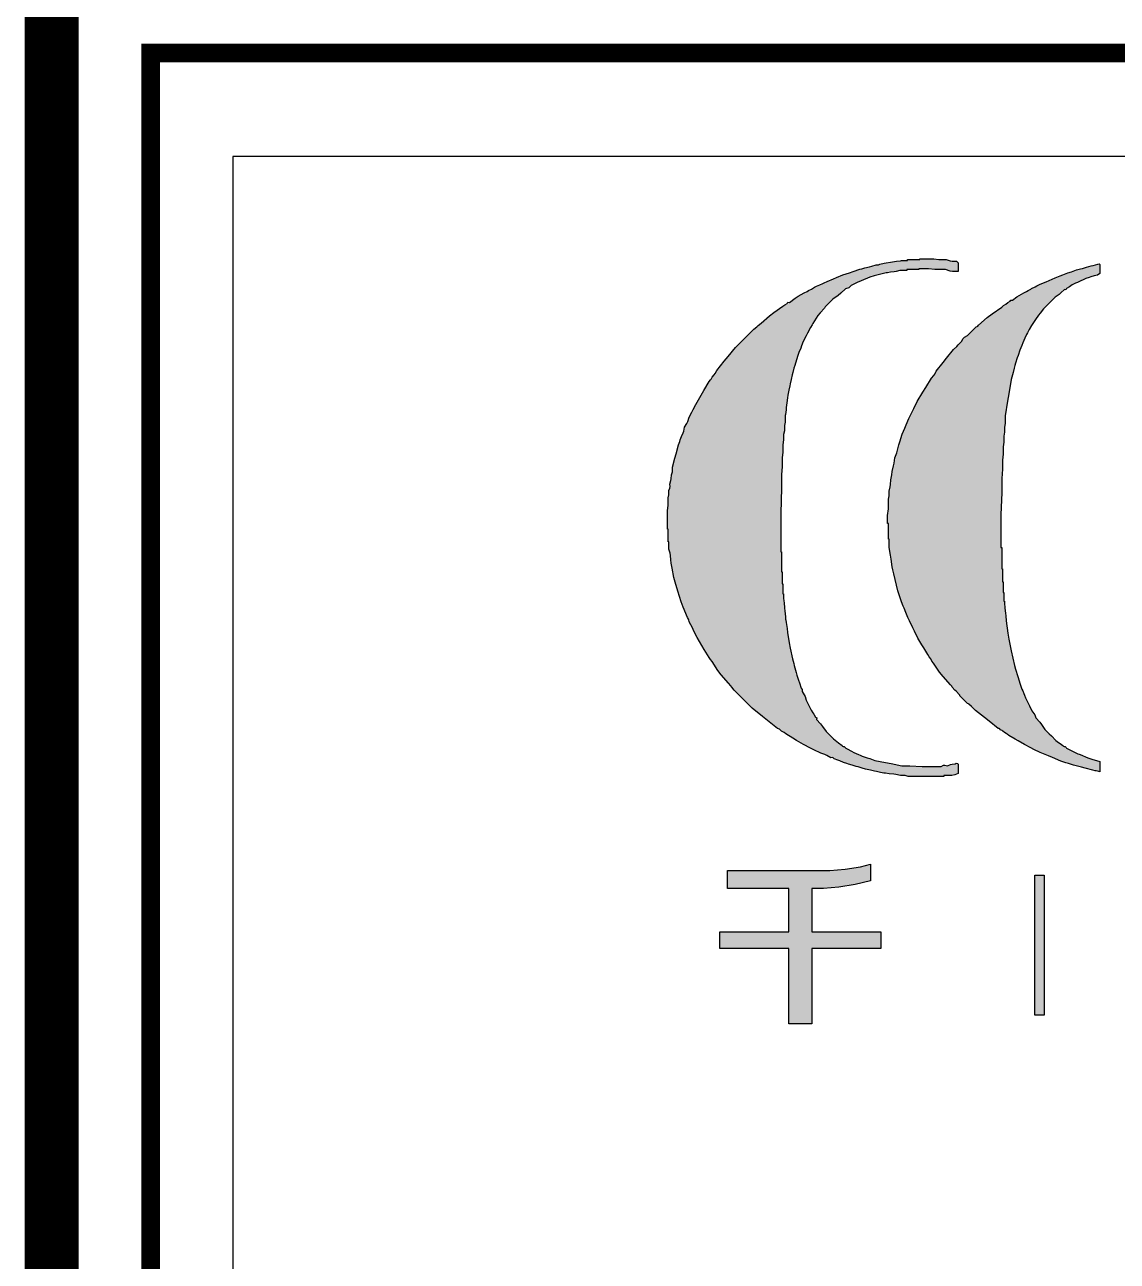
# Model space of a CAD drawing. Header units: inches. Extents: x 0 to 508000, y 0 to 738838.
# Drawn here: x 404579 to 406603, y 393029 to 395320 of the extents above; entities that cross this region are included whole.
import ezdxf
from ezdxf.lldxf.tags import DXFTag

# ---------------------------------------------------------------- set-up
doc = ezdxf.new("R2010")
doc.units = ezdxf.units.IN
doc.header["$LTSCALE"] = 1000
doc.header["$MEASUREMENT"] = 0
doc.layers.get('0').update_dxf_attribs({"true_color": 0xffffff})
doc.layers.add('TK', color=7, linetype='Continuous', true_color=0xffffff)
tags = doc.linetypes.add('DASH', pattern=[0.35, 0.25, -0.1]).pattern_tags.tags
tags[6:7] = [DXFTag(74, 4), DXFTag(75, 0), DXFTag(340, '0'), DXFTag(46, 0.0), DXFTag(50, 0.0), DXFTag(44, 0.0), DXFTag(45, 0.0)]
tags[4:5] = [DXFTag(74, 4), DXFTag(75, 0), DXFTag(340, '0'), DXFTag(46, 0.0), DXFTag(50, 0.0), DXFTag(44, 0.0), DXFTag(45, 0.0)]

# ---------------------------------------------------------------- blocks, each defined once
blk = doc.blocks.new('cciad-logohatch')
at = {"true_color": 0xff0000}
for points in [[(7.695, 30.692), (7.705, 31.052), (7.705, 31.172), (7.705, 31.232), (7.715, 31.352), (7.715, 31.432), (7.715, 31.472), (7.725, 31.552), (7.725, 31.62), (7.725, 31.654), (7.735, 31.722), (7.735, 31.774), (7.735, 31.8), (7.745, 31.852), (7.745, 31.9), (7.745, 31.924), (7.755, 31.972), (7.755, 32), (7.755, 32.014), (7.755, 32.042), (7.757, 32.058), (7.76, 32.082), (7.768, 32.146), (7.772, 32.178), (7.78, 32.242), (7.788, 32.315), (7.794, 32.351), (7.81, 32.422), (7.822, 32.482), (7.828, 32.512), (7.84, 32.572), (7.856, 32.636), (7.864, 32.668), (7.88, 32.732), (7.892, 32.767), (7.9, 32.802), (7.92, 32.862), (7.93, 32.892), (7.95, 32.952), (7.974, 33.012), (7.986, 33.042), (8.01, 33.102), (8.05, 33.183), (8.07, 33.223), (8.11, 33.303), (8.134, 33.339), (8.146, 33.357), (8.17, 33.393), (8.217, 33.471), (8.246, 33.508), (8.31, 33.573), (8.32, 33.593), (8.362, 33.635), (8.383, 33.656), (8.425, 33.698), (8.5, 33.751), (8.537, 33.781), (8.605, 33.843), (8.65, 33.856), (8.685, 33.888), (8.741, 33.916), (8.769, 33.93), (8.825, 33.958), (8.946, 34.007), (9.008, 34.027), (9.135, 34.058), (9.175, 34.066), (9.195, 34.07), (9.235, 34.078), (9.288, 34.081), (9.315, 34.087), (9.365, 34.103), (9.405, 34.103), (9.425, 34.103), (9.465, 34.103), (9.465, 34.113), (9.533, 34.113), (9.567, 34.113), (9.635, 34.113), (9.635, 34.123), (9.723, 34.123), (9.767, 34.123), (9.855, 34.113), (9.915, 34.113), (9.945, 34.113), (10.005, 34.113), (10.071, 34.093), (10.107, 34.087), (10.185, 34.088), (10.185, 34.139), (10.185, 34.162), (10.185, 34.208), (10.16, 34.233), (10.102, 34.232), (10.072, 34.236), (10.015, 34.253), (9.947, 34.253), (9.913, 34.253), (9.845, 34.263), (9.765, 34.263), (9.725, 34.263), (9.645, 34.263), (9.645, 34.253), (9.577, 34.253), (9.543, 34.253), (9.475, 34.253), (9.475, 34.243), (9.449, 34.243), (9.436, 34.243), (9.41, 34.243), (9.396, 34.241), (9.375, 34.238), (9.319, 34.23), (9.291, 34.226), (9.235, 34.218), (9.175, 34.209), (9.145, 34.202), (9.085, 34.188), (9.061, 34.179), (9.035, 34.178), (8.971, 34.162), (8.939, 34.154), (8.875, 34.138), (8.841, 34.126), (8.805, 34.118), (8.709, 34.086), (8.661, 34.07), (8.565, 34.038), (8.477, 34.001), (8.433, 33.983), (8.345, 33.948), (8.305, 33.928), (8.285, 33.918), (8.245, 33.898), (8.194, 33.882), (8.168, 33.869), (8.125, 33.838), (8.085, 33.818), (8.065, 33.808), (8.025, 33.788), (7.937, 33.74), (7.895, 33.713), (7.815, 33.653), (7.794, 33.656), (7.785, 33.638), (7.753, 33.621), (7.725, 33.598), (7.596, 33.513), (7.535, 33.465), (7.42, 33.363), (7.378, 33.328), (7.357, 33.311), (7.315, 33.278), (7.213, 33.176), (7.162, 33.124), (7.06, 33.022), (6.954, 32.893), (6.9, 32.828), (6.795, 32.697), (6.774, 32.656), (6.761, 32.637), (6.73, 32.602), (6.713, 32.57), (6.69, 32.542), (6.613, 32.415), (6.575, 32.351), (6.5, 32.222), (6.464, 32.15), (6.446, 32.114), (6.41, 32.042), (6.391, 31.983), (6.377, 31.955), (6.345, 31.902), (6.333, 31.848), (6.324, 31.822), (6.3, 31.772), (6.284, 31.724), (6.276, 31.7), (6.26, 31.652), (6.226, 31.528), (6.209, 31.466), (6.175, 31.342), (6.176, 31.298), (6.173, 31.275), (6.16, 31.232), (6.154, 31.179), (6.149, 31.153), (6.135, 31.102), (6.142, 31.067), (6.139, 31.045), (6.125, 31.012), (6.125, 30.972), (6.125, 30.952), (6.115, 30.912), (6.115, 30.84), (6.115, 30.804), (6.105, 30.732), (6.105, 30.628), (6.105, 30.576), (6.105, 30.472), (6.115, 30.472), (6.115, 30.4), (6.115, 30.364), (6.115, 30.292), (6.125, 30.292), (6.125, 30.252), (6.125, 30.232), (6.125, 30.192), (6.141, 30.133), (6.146, 30.103), (6.15, 30.042), (6.158, 29.994), (6.162, 29.97), (6.17, 29.922), (6.195, 29.792), (6.212, 29.728), (6.25, 29.602), (6.294, 29.451), (6.322, 29.376), (6.385, 29.232), (6.4, 29.203), (6.41, 29.172), (6.454, 29.084), (6.476, 29.04), (6.52, 28.952), (6.587, 28.839), (6.621, 28.783), (6.69, 28.671), (6.706, 28.639), (6.73, 28.611), (6.812, 28.485), (6.859, 28.424), (6.96, 28.311), (6.992, 28.271), (7.008, 28.251), (7.04, 28.211), (7.142, 28.109), (7.193, 28.058), (7.295, 27.956), (7.436, 27.842), (7.507, 27.784), (7.65, 27.671), (7.682, 27.66), (7.705, 27.636), (7.737, 27.62), (7.765, 27.596), (7.865, 27.536), (7.915, 27.506), (8.015, 27.446), (8.111, 27.398), (8.159, 27.374), (8.255, 27.326), (8.314, 27.307), (8.343, 27.294), (8.395, 27.261), (8.423, 27.265), (8.445, 27.246), (8.497, 27.227), (8.523, 27.217), (8.575, 27.196), (8.623, 27.18), (8.647, 27.172), (8.695, 27.156), (8.751, 27.141), (8.779, 27.133), (8.835, 27.116), (8.883, 27.104), (8.907, 27.098), (8.955, 27.086), (9.011, 27.074), (9.039, 27.068), (9.095, 27.056), (9.143, 27.048), (9.167, 27.044), (9.215, 27.036), (9.28, 27.032), (9.312, 27.027), (9.375, 27.011), (9.419, 27.011), (9.441, 27.011), (9.485, 27.001), (9.685, 27.001), (9.785, 27.001), (9.985, 27.001), (9.985, 27.011), (10.029, 27.011), (10.051, 27.011), (10.095, 27.011), (10.136, 27.022), (10.185, 27.04), (10.185, 27.096), (10.185, 27.121), (10.185, 27.171), (10.175, 27.183), (10.159, 27.186), (10.145, 27.176), (10.101, 27.171), (10.078, 27.166), (10.035, 27.151), (10, 27.158), (9.978, 27.156), (9.945, 27.141), (9.769, 27.141), (9.681, 27.141), (9.505, 27.151), (9.461, 27.151), (9.439, 27.151), (9.395, 27.151), (9.243, 27.18), (9.167, 27.195), (9.015, 27.226), (8.943, 27.25), (8.907, 27.262), (8.835, 27.286), (8.811, 27.298), (8.785, 27.306), (8.721, 27.338), (8.689, 27.354), (8.625, 27.386), (8.601, 27.399), (8.585, 27.421), (8.565, 27.418), (8.555, 27.436), (8.507, 27.472), (8.483, 27.49), (8.435, 27.526), (8.393, 27.568), (8.372, 27.589), (8.33, 27.631), (8.28, 27.702), (8.253, 27.737), (8.195, 27.801), (8.199, 27.822), (8.18, 27.831), (8.158, 27.872), (8.146, 27.892), (8.12, 27.931), (8.092, 27.987), (8.078, 28.015), (8.05, 28.071), (8.035, 28.122), (8.024, 28.147), (7.995, 28.191), (7.995, 28.219), (7.98, 28.241), (7.956, 28.313), (7.944, 28.349), (7.92, 28.421), (7.912, 28.457), (7.9, 28.491), (7.884, 28.555), (7.876, 28.587), (7.86, 28.651), (7.827, 28.799), (7.813, 28.873), (7.79, 29.022), (7.782, 29.078), (7.778, 29.106), (7.77, 29.162), (7.763, 29.201), (7.76, 29.242), (7.752, 29.322), (7.748, 29.362), (7.74, 29.442), (7.738, 29.462), (7.737, 29.472), (7.735, 29.492), (7.735, 29.52), (7.735, 29.534), (7.735, 29.562), (7.725, 29.562), (7.725, 29.618), (7.725, 29.646), (7.725, 29.702), (7.715, 29.702), (7.715, 29.77), (7.715, 29.804), (7.715, 29.872), (7.705, 29.872), (7.705, 29.984), (7.705, 30.04), (7.705, 30.152), (7.695, 30.152), (7.695, 30.512)], [(10.786, 30.52), (10.786, 30.674), (10.796, 30.982), (10.796, 31.114), (10.796, 31.18), (10.806, 31.312), (10.806, 31.396), (10.806, 31.438), (10.816, 31.522), (10.816, 31.59), (10.816, 31.624), (10.826, 31.692), (10.826, 31.748), (10.826, 31.776), (10.836, 31.832), (10.836, 31.88), (10.836, 31.904), (10.846, 31.952), (10.846, 31.996), (10.846, 32.018), (10.846, 32.062), (10.878, 32.267), (10.895, 32.369), (10.931, 32.572), (10.947, 32.636), (10.955, 32.668), (10.971, 32.732), (10.982, 32.767), (10.991, 32.802), (11.015, 32.874), (11.027, 32.91), (11.051, 32.982), (11.079, 33.05), (11.093, 33.084), (11.121, 33.152), (11.145, 33.201), (11.157, 33.225), (11.181, 33.273), (11.216, 33.329), (11.234, 33.357), (11.271, 33.413), (11.314, 33.473), (11.336, 33.503), (11.381, 33.563), (11.447, 33.629), (11.48, 33.662), (11.546, 33.728), (11.601, 33.765), (11.628, 33.786), (11.676, 33.833), (11.696, 33.829), (11.706, 33.848), (11.747, 33.87), (11.786, 33.898), (11.834, 33.922), (11.858, 33.934), (11.906, 33.958), (11.942, 33.969), (11.976, 33.988), (12.024, 34.004), (12.048, 34.012), (12.096, 34.028), (12.139, 34.035), (12.176, 34.058), (12.176, 34.108), (12.176, 34.133), (12.176, 34.183), (12.163, 34.196), (12.146, 34.188), (12.082, 34.172), (12.05, 34.164), (11.986, 34.148), (11.93, 34.131), (11.902, 34.123), (11.846, 34.108), (11.798, 34.092), (11.774, 34.084), (11.726, 34.068), (11.654, 34.04), (11.618, 34.026), (11.546, 33.998), (11.462, 33.962), (11.42, 33.944), (11.336, 33.908), (11.288, 33.884), (11.264, 33.872), (11.216, 33.848), (11.206, 33.838), (11.166, 33.818), (11.146, 33.808), (11.106, 33.788), (11.039, 33.75), (11.007, 33.729), (10.946, 33.683), (10.925, 33.686), (10.916, 33.668), (10.883, 33.651), (10.856, 33.628), (10.823, 33.611), (10.796, 33.588), (10.66, 33.494), (10.594, 33.442), (10.471, 33.333), (10.456, 33.316), (10.436, 33.308), (10.388, 33.26), (10.364, 33.236), (10.315, 33.188), (10.273, 33.164), (10.254, 33.145), (10.23, 33.102), (10.186, 33.058), (10.164, 33.036), (10.12, 32.992), (10.022, 32.87), (9.973, 32.809), (9.875, 32.687), (9.855, 32.646), (9.841, 32.627), (9.81, 32.592), (9.73, 32.461), (9.69, 32.395), (9.61, 32.262), (9.562, 32.166), (9.538, 32.118), (9.49, 32.022), (9.454, 31.934), (9.436, 31.89), (9.4, 31.802), (9.38, 31.742), (9.37, 31.712), (9.35, 31.652), (9.335, 31.578), (9.324, 31.542), (9.295, 31.472), (9.286, 31.395), (9.279, 31.357), (9.26, 31.282), (9.252, 31.234), (9.248, 31.21), (9.24, 31.162), (9.236, 31.097), (9.231, 31.065), (9.215, 31.002), (9.215, 30.958), (9.215, 30.936), (9.205, 30.892), (9.205, 30.8), (9.205, 30.754), (9.195, 30.662), (9.195, 30.618), (9.195, 30.596), (9.195, 30.552), (9.205, 30.552), (9.205, 30.464), (9.205, 30.42), (9.205, 30.332), (9.215, 30.332), (9.215, 30.284), (9.215, 30.26), (9.215, 30.212), (9.237, 30.104), (9.246, 30.05), (9.26, 29.942), (9.268, 29.902), (9.272, 29.882), (9.28, 29.842), (9.317, 29.684), (9.339, 29.605), (9.39, 29.452), (9.414, 29.392), (9.426, 29.361), (9.45, 29.302), (9.47, 29.254), (9.48, 29.23), (9.5, 29.182), (9.548, 29.086), (9.572, 29.038), (9.62, 28.942), (9.675, 28.849), (9.703, 28.803), (9.76, 28.711), (9.777, 28.679), (9.8, 28.651), (9.817, 28.619), (9.84, 28.591), (9.925, 28.463), (9.973, 28.401), (10.075, 28.286), (10.092, 28.272), (10.1, 28.251), (10.14, 28.211), (10.16, 28.191), (10.2, 28.151), (10.21, 28.131), (10.252, 28.089), (10.273, 28.068), (10.315, 28.026), (10.335, 28.016), (10.372, 27.98), (10.39, 27.962), (10.426, 27.926), (10.554, 27.825), (10.618, 27.774), (10.746, 27.671), (10.766, 27.675), (10.776, 27.656), (10.808, 27.64), (10.836, 27.616), (10.868, 27.6), (10.896, 27.576), (10.984, 27.524), (11.028, 27.498), (11.116, 27.446), (11.204, 27.402), (11.248, 27.38), (11.336, 27.336), (11.452, 27.288), (11.51, 27.264), (11.626, 27.216), (11.698, 27.192), (11.734, 27.18), (11.806, 27.156), (11.914, 27.128), (11.968, 27.114), (12.076, 27.086), (12.106, 27.08), (12.121, 27.077), (12.176, 27.066), (12.176, 27.124), (12.176, 27.153), (12.176, 27.211), (12.062, 27.244), (12.006, 27.263), (11.896, 27.306), (11.882, 27.314), (11.866, 27.316), (11.81, 27.344), (11.782, 27.358), (11.726, 27.386), (11.702, 27.399), (11.686, 27.421), (11.665, 27.418), (11.656, 27.436), (11.615, 27.463), (11.595, 27.477), (11.556, 27.506), (11.494, 27.568), (11.463, 27.599), (11.401, 27.661), (11.355, 27.728), (11.33, 27.76), (11.276, 27.821), (11.261, 27.864), (11.249, 27.885), (11.221, 27.921), (11.185, 27.993), (11.167, 28.029), (11.131, 28.101), (11.117, 28.142), (11.109, 28.162), (11.091, 28.201), (11.081, 28.227), (11.071, 28.251), (11.051, 28.311), (11.041, 28.341), (11.021, 28.401), (10.992, 28.505), (10.978, 28.557), (10.951, 28.661), (10.943, 28.701), (10.939, 28.721), (10.931, 28.761), (10.895, 28.928), (10.881, 29.012), (10.861, 29.182), (10.853, 29.254), (10.849, 29.29), (10.841, 29.362), (10.839, 29.38), (10.838, 29.389), (10.836, 29.407), (10.836, 29.429), (10.836, 29.44), (10.836, 29.462), (10.826, 29.462), (10.826, 29.51), (10.826, 29.534), (10.826, 29.582), (10.816, 29.582), (10.816, 29.642), (10.816, 29.672), (10.816, 29.732), (10.806, 29.732), (10.806, 29.804), (10.806, 29.84), (10.806, 29.912), (10.796, 29.912), (10.796, 30.032), (10.796, 30.092), (10.796, 30.212), (10.786, 30.212)]]:
    blk.add_hatch(color=1, dxfattribs=at).paths.add_polyline_path(points, flags=0)
for points in [[(7.809, 24.818), (6.841, 24.818), (6.841, 24.585), (7.809, 24.585), (7.809, 23.526), (8.132, 23.526), (8.132, 24.585), (9.1, 24.585), (9.1, 24.818), (8.132, 24.818), (8.132, 25.428), (8.203, 25.428), (8.293, 25.428), (8.508, 25.446), (8.741, 25.482), (8.956, 25.536), (8.956, 25.769), (8.813, 25.733), (8.597, 25.697), (8.382, 25.679), (8.149, 25.679), (6.949, 25.679), (6.949, 25.428), (7.809, 25.428)], [(11.259, 25.616), (11.259, 23.65), (11.39, 23.65), (11.39, 25.616)]]:
    blk.add_hatch(color=0).paths.add_polyline_path(points, flags=0)
blk = doc.blocks.new('cciad-logoline')
at = {"lineweight": -3}
for points in [[(10.185, 27.171), (10.185, 27.121), (10.185, 27.096), (10.185, 27.04), (10.136, 27.022), (10.095, 27.011), (10.051, 27.011), (10.029, 27.011), (9.985, 27.011), (9.985, 27.007), (9.985, 27.005), (9.985, 27.001), (9.785, 27.001), (9.685, 27.001), (9.485, 27.001), (9.441, 27.011), (9.419, 27.011), (9.375, 27.011), (9.312, 27.027), (9.28, 27.032), (9.215, 27.036), (9.167, 27.044), (9.143, 27.048), (9.095, 27.056), (9.039, 27.068), (9.011, 27.074), (8.955, 27.086), (8.907, 27.098), (8.883, 27.104), (8.835, 27.116), (8.779, 27.133), (8.751, 27.141), (8.695, 27.156), (8.647, 27.172), (8.623, 27.18), (8.575, 27.196), (8.523, 27.217), (8.497, 27.227), (8.445, 27.246), (8.429, 27.26), (8.416, 27.264), (8.395, 27.261), (8.343, 27.294), (8.314, 27.307), (8.255, 27.326), (8.159, 27.374), (8.111, 27.398), (8.015, 27.446), (7.915, 27.506), (7.865, 27.536), (7.765, 27.596), (7.743, 27.615), (7.731, 27.623), (7.705, 27.636), (7.687, 27.655), (7.675, 27.663), (7.65, 27.671), (7.507, 27.784), (7.436, 27.842), (7.295, 27.956), (7.193, 28.058), (7.142, 28.109), (7.04, 28.211), (7.008, 28.251), (6.992, 28.271), (6.96, 28.311), (6.859, 28.424), (6.812, 28.485), (6.73, 28.611), (6.706, 28.639), (6.69, 28.671), (6.621, 28.783), (6.587, 28.839), (6.52, 28.952), (6.476, 29.04), (6.454, 29.084), (6.41, 29.172), (6.402, 29.197), (6.397, 29.209), (6.385, 29.232), (6.322, 29.376), (6.294, 29.451), (6.25, 29.602), (6.212, 29.728), (6.195, 29.792), (6.17, 29.922), (6.162, 29.97), (6.158, 29.994), (6.15, 30.042), (6.146, 30.103), (6.141, 30.133), (6.125, 30.192), (6.125, 30.232), (6.125, 30.252), (6.125, 30.292), (6.121, 30.292), (6.119, 30.292), (6.115, 30.292), (6.115, 30.364), (6.115, 30.4), (6.115, 30.472), (6.111, 30.472), (6.109, 30.472), (6.105, 30.472), (6.105, 30.576), (6.105, 30.628), (6.105, 30.732), (6.115, 30.804), (6.115, 30.84), (6.115, 30.912), (6.125, 30.952), (6.125, 30.972), (6.125, 31.012), (6.139, 31.045), (6.142, 31.067), (6.135, 31.102), (6.149, 31.153), (6.154, 31.179), (6.16, 31.232), (6.173, 31.275), (6.176, 31.298), (6.175, 31.342), (6.209, 31.466), (6.226, 31.528), (6.26, 31.652), (6.276, 31.7), (6.284, 31.724), (6.3, 31.772), (6.324, 31.822), (6.333, 31.848), (6.345, 31.902), (6.377, 31.955), (6.391, 31.983), (6.41, 32.042), (6.446, 32.114), (6.464, 32.15), (6.5, 32.222), (6.575, 32.351), (6.613, 32.415), (6.69, 32.542), (6.708, 32.564), (6.717, 32.577), (6.73, 32.602), (6.761, 32.637), (6.774, 32.656), (6.795, 32.697), (6.9, 32.828), (6.954, 32.893), (7.06, 33.022), (7.162, 33.124), (7.213, 33.176), (7.315, 33.278), (7.357, 33.311), (7.378, 33.328), (7.42, 33.363), (7.535, 33.465), (7.596, 33.513), (7.725, 33.598), (7.753, 33.621), (7.785, 33.638), (7.794, 33.656), (7.815, 33.653), (7.895, 33.713), (7.937, 33.74), (8.025, 33.788), (8.065, 33.808), (8.085, 33.818), (8.125, 33.838), (8.168, 33.869), (8.194, 33.882), (8.245, 33.898), (8.285, 33.918), (8.305, 33.928), (8.345, 33.948), (8.433, 33.983), (8.477, 34.001), (8.565, 34.038), (8.661, 34.07), (8.709, 34.086), (8.805, 34.118), (8.834, 34.124), (8.848, 34.128), (8.875, 34.138), (8.939, 34.154), (8.971, 34.162), (9.035, 34.178), (9.056, 34.179), (9.066, 34.181), (9.085, 34.188), (9.145, 34.202), (9.175, 34.209), (9.235, 34.218), (9.291, 34.226), (9.319, 34.23), (9.375, 34.238), (9.389, 34.24), (9.396, 34.241), (9.41, 34.243), (9.436, 34.243), (9.449, 34.243), (9.475, 34.243), (9.475, 34.247), (9.475, 34.249), (9.475, 34.253), (9.543, 34.253), (9.577, 34.253), (9.645, 34.253), (9.645, 34.257), (9.645, 34.259), (9.645, 34.263), (9.725, 34.263), (9.765, 34.263), (9.845, 34.263), (9.913, 34.253), (9.947, 34.253), (10.015, 34.253), (10.072, 34.236), (10.102, 34.232), (10.16, 34.233), (10.17, 34.223), (10.185, 34.208), (10.185, 34.162), (10.185, 34.139), (10.185, 34.088), (10.107, 34.087), (10.071, 34.093), (10.005, 34.113), (9.945, 34.113), (9.915, 34.113), (9.855, 34.113), (9.767, 34.123), (9.723, 34.123), (9.635, 34.123), (9.635, 34.119), (9.635, 34.117), (9.635, 34.113), (9.567, 34.113), (9.533, 34.113), (9.465, 34.113), (9.465, 34.109), (9.465, 34.107), (9.465, 34.103), (9.425, 34.103), (9.405, 34.103), (9.365, 34.103), (9.315, 34.087), (9.288, 34.081), (9.235, 34.078), (9.195, 34.07), (9.175, 34.066), (9.135, 34.058), (9.008, 34.027), (8.946, 34.007), (8.825, 33.958), (8.769, 33.93), (8.741, 33.916), (8.685, 33.888), (8.65, 33.856), (8.605, 33.843), (8.537, 33.781), (8.5, 33.751), (8.425, 33.698), (8.383, 33.656), (8.362, 33.635), (8.32, 33.593), (8.314, 33.581), (8.31, 33.573), (8.246, 33.508), (8.217, 33.471), (8.17, 33.393), (8.146, 33.357), (8.134, 33.339), (8.11, 33.303), (8.07, 33.223), (8.05, 33.183), (8.01, 33.102), (7.986, 33.042), (7.974, 33.012), (7.95, 32.952), (7.93, 32.892), (7.92, 32.862), (7.9, 32.802), (7.892, 32.767), (7.88, 32.732), (7.864, 32.668), (7.856, 32.636), (7.84, 32.572), (7.828, 32.512), (7.822, 32.482), (7.81, 32.422), (7.794, 32.351), (7.788, 32.315), (7.78, 32.242), (7.772, 32.178), (7.768, 32.146), (7.76, 32.082), (7.758, 32.066), (7.757, 32.058), (7.755, 32.042), (7.755, 32.014), (7.755, 32), (7.755, 31.972), (7.745, 31.924), (7.745, 31.9), (7.745, 31.852), (7.735, 31.8), (7.735, 31.774), (7.735, 31.722), (7.725, 31.654), (7.725, 31.62), (7.725, 31.552), (7.715, 31.472), (7.715, 31.432), (7.715, 31.352), (7.705, 31.232), (7.705, 31.172), (7.705, 31.052), (7.695, 30.692), (7.695, 30.512), (7.695, 30.152), (7.699, 30.152), (7.701, 30.152), (7.705, 30.152), (7.705, 30.04), (7.705, 29.984), (7.705, 29.872), (7.709, 29.872), (7.711, 29.872), (7.715, 29.872), (7.715, 29.804), (7.715, 29.77), (7.715, 29.702), (7.719, 29.702), (7.721, 29.702), (7.725, 29.702), (7.725, 29.646), (7.725, 29.618), (7.725, 29.562), (7.729, 29.562), (7.731, 29.562), (7.735, 29.562), (7.735, 29.534), (7.735, 29.52), (7.735, 29.492), (7.737, 29.472), (7.738, 29.462), (7.74, 29.442), (7.748, 29.362), (7.752, 29.322), (7.76, 29.242), (7.763, 29.209), (7.765, 29.193), (7.77, 29.162), (7.778, 29.106), (7.782, 29.078), (7.79, 29.022), (7.813, 28.873), (7.827, 28.799), (7.86, 28.651), (7.876, 28.587), (7.884, 28.555), (7.9, 28.491), (7.912, 28.457), (7.92, 28.421), (7.944, 28.349), (7.956, 28.313), (7.98, 28.241), (7.995, 28.219), (7.995, 28.191), (8.024, 28.147), (8.035, 28.122), (8.05, 28.071), (8.078, 28.015), (8.092, 27.987), (8.12, 27.931), (8.146, 27.892), (8.158, 27.872), (8.18, 27.831), (8.199, 27.822), (8.195, 27.801), (8.253, 27.737), (8.28, 27.702), (8.33, 27.631), (8.372, 27.589), (8.393, 27.568), (8.435, 27.526), (8.483, 27.49), (8.507, 27.472), (8.555, 27.436), (8.561, 27.424), (8.572, 27.419), (8.585, 27.421), (8.598, 27.404), (8.607, 27.397), (8.625, 27.386), (8.689, 27.354), (8.721, 27.338), (8.785, 27.306), (8.811, 27.298), (8.835, 27.286), (8.907, 27.262), (8.943, 27.25), (9.015, 27.226), (9.167, 27.195), (9.243, 27.18), (9.395, 27.151), (9.439, 27.151), (9.461, 27.151), (9.505, 27.151), (9.681, 27.141), (9.769, 27.141), (9.945, 27.141), (9.978, 27.156), (10, 27.158), (10.035, 27.151), (10.078, 27.166), (10.101, 27.171), (10.145, 27.176), (10.159, 27.186), (10.175, 27.183)], [(12.176, 27.211), (12.176, 27.153), (12.176, 27.124), (12.176, 27.066), (12.161, 27.069), (12.121, 27.077), (12.106, 27.08), (12.076, 27.086), (11.968, 27.114), (11.914, 27.128), (11.806, 27.156), (11.734, 27.18), (11.698, 27.192), (11.626, 27.216), (11.51, 27.264), (11.452, 27.288), (11.336, 27.336), (11.248, 27.38), (11.204, 27.402), (11.116, 27.446), (11.028, 27.498), (10.984, 27.524), (10.896, 27.576), (10.874, 27.595), (10.861, 27.603), (10.836, 27.616), (10.814, 27.635), (10.801, 27.643), (10.776, 27.656), (10.77, 27.668), (10.759, 27.674), (10.746, 27.671), (10.618, 27.774), (10.554, 27.825), (10.426, 27.926), (10.39, 27.962), (10.372, 27.98), (10.336, 28.016), (10.328, 28.02), (10.315, 28.026), (10.273, 28.068), (10.252, 28.089), (10.21, 28.131), (10.206, 28.139), (10.2, 28.151), (10.16, 28.191), (10.14, 28.211), (10.1, 28.251), (10.094, 28.267), (10.088, 28.275), (10.075, 28.286), (9.973, 28.401), (9.925, 28.463), (9.84, 28.591), (9.817, 28.619), (9.8, 28.651), (9.777, 28.679), (9.76, 28.711), (9.703, 28.803), (9.675, 28.849), (9.62, 28.942), (9.572, 29.038), (9.548, 29.086), (9.5, 29.182), (9.48, 29.23), (9.47, 29.254), (9.45, 29.302), (9.426, 29.361), (9.414, 29.392), (9.39, 29.452), (9.339, 29.605), (9.317, 29.684), (9.28, 29.842), (9.272, 29.882), (9.268, 29.902), (9.26, 29.942), (9.246, 30.05), (9.237, 30.104), (9.215, 30.212), (9.215, 30.26), (9.215, 30.284), (9.215, 30.332), (9.211, 30.332), (9.209, 30.332), (9.205, 30.332), (9.205, 30.42), (9.205, 30.464), (9.205, 30.552), (9.201, 30.552), (9.199, 30.552), (9.195, 30.552), (9.195, 30.596), (9.195, 30.618), (9.195, 30.662), (9.205, 30.754), (9.205, 30.8), (9.205, 30.892), (9.215, 30.936), (9.215, 30.958), (9.215, 31.002), (9.231, 31.065), (9.236, 31.097), (9.24, 31.162), (9.248, 31.21), (9.252, 31.234), (9.26, 31.282), (9.279, 31.357), (9.286, 31.395), (9.295, 31.472), (9.324, 31.542), (9.335, 31.578), (9.35, 31.652), (9.37, 31.712), (9.38, 31.742), (9.4, 31.802), (9.436, 31.89), (9.454, 31.934), (9.49, 32.022), (9.538, 32.118), (9.562, 32.166), (9.61, 32.262), (9.69, 32.395), (9.73, 32.461), (9.81, 32.592), (9.841, 32.627), (9.855, 32.646), (9.875, 32.687), (9.973, 32.809), (10.022, 32.87), (10.12, 32.992), (10.164, 33.036), (10.186, 33.058), (10.23, 33.102), (10.254, 33.145), (10.273, 33.164), (10.315, 33.188), (10.364, 33.236), (10.388, 33.26), (10.436, 33.308), (10.452, 33.314), (10.459, 33.319), (10.471, 33.333), (10.594, 33.442), (10.66, 33.494), (10.796, 33.588), (10.823, 33.611), (10.856, 33.628), (10.883, 33.651), (10.916, 33.668), (10.925, 33.686), (10.946, 33.683), (11.007, 33.729), (11.039, 33.75), (11.106, 33.788), (11.146, 33.808), (11.166, 33.818), (11.206, 33.838), (11.21, 33.842), (11.212, 33.844), (11.216, 33.848), (11.264, 33.872), (11.288, 33.884), (11.336, 33.908), (11.42, 33.944), (11.462, 33.962), (11.546, 33.998), (11.618, 34.026), (11.654, 34.04), (11.726, 34.068), (11.774, 34.084), (11.798, 34.092), (11.846, 34.108), (11.902, 34.123), (11.93, 34.131), (11.986, 34.148), (12.05, 34.164), (12.082, 34.172), (12.146, 34.188), (12.163, 34.196), (12.176, 34.183), (12.176, 34.133), (12.176, 34.108), (12.176, 34.058), (12.139, 34.035), (12.096, 34.028), (12.048, 34.012), (12.024, 34.004), (11.976, 33.988), (11.942, 33.969), (11.906, 33.958), (11.858, 33.934), (11.834, 33.922), (11.786, 33.898), (11.747, 33.87), (11.706, 33.848), (11.696, 33.829), (11.676, 33.833), (11.628, 33.786), (11.601, 33.765), (11.546, 33.728), (11.48, 33.662), (11.447, 33.629), (11.381, 33.563), (11.336, 33.503), (11.314, 33.473), (11.271, 33.413), (11.234, 33.357), (11.216, 33.329), (11.181, 33.273), (11.157, 33.225), (11.145, 33.201), (11.121, 33.152), (11.093, 33.084), (11.079, 33.05), (11.051, 32.982), (11.027, 32.91), (11.015, 32.874), (10.991, 32.802), (10.982, 32.767), (10.971, 32.732), (10.955, 32.668), (10.947, 32.636), (10.931, 32.572), (10.895, 32.369), (10.878, 32.267), (10.846, 32.062), (10.846, 32.018), (10.846, 31.996), (10.846, 31.952), (10.836, 31.904), (10.836, 31.88), (10.836, 31.832), (10.826, 31.776), (10.826, 31.748), (10.826, 31.692), (10.816, 31.624), (10.816, 31.59), (10.816, 31.522), (10.806, 31.438), (10.806, 31.396), (10.806, 31.312), (10.796, 31.18), (10.796, 31.114), (10.796, 30.982), (10.786, 30.674), (10.786, 30.52), (10.786, 30.212), (10.79, 30.212), (10.792, 30.212), (10.796, 30.212), (10.796, 30.092), (10.796, 30.032), (10.796, 29.912), (10.8, 29.912), (10.802, 29.912), (10.806, 29.912), (10.806, 29.84), (10.806, 29.804), (10.806, 29.732), (10.81, 29.732), (10.812, 29.732), (10.816, 29.732), (10.816, 29.672), (10.816, 29.642), (10.816, 29.582), (10.82, 29.582), (10.822, 29.582), (10.826, 29.582), (10.826, 29.534), (10.826, 29.51), (10.826, 29.462), (10.83, 29.462), (10.832, 29.462), (10.836, 29.462), (10.836, 29.44), (10.836, 29.429), (10.836, 29.407), (10.838, 29.389), (10.839, 29.38), (10.841, 29.362), (10.849, 29.29), (10.853, 29.254), (10.861, 29.182), (10.881, 29.012), (10.895, 28.928), (10.931, 28.761), (10.939, 28.721), (10.943, 28.701), (10.951, 28.661), (10.978, 28.557), (10.992, 28.505), (11.021, 28.401), (11.041, 28.341), (11.051, 28.311), (11.071, 28.251), (11.081, 28.227), (11.091, 28.201), (11.109, 28.162), (11.117, 28.142), (11.131, 28.101), (11.167, 28.029), (11.185, 27.993), (11.221, 27.921), (11.249, 27.885), (11.261, 27.864), (11.276, 27.821), (11.33, 27.76), (11.355, 27.728), (11.401, 27.661), (11.463, 27.599), (11.494, 27.568), (11.556, 27.506), (11.595, 27.477), (11.615, 27.463), (11.656, 27.436), (11.662, 27.424), (11.673, 27.419), (11.686, 27.421), (11.699, 27.404), (11.707, 27.397), (11.726, 27.386), (11.782, 27.358), (11.81, 27.344), (11.866, 27.316), (11.882, 27.314), (11.896, 27.306), (12.006, 27.263), (12.062, 27.244)], [(8.132, 23.526), (7.809, 23.526), (7.809, 24.585), (6.841, 24.585), (6.841, 24.818), (7.809, 24.818), (7.809, 25.428), (6.949, 25.428), (6.949, 25.679), (8.149, 25.679), (8.382, 25.679), (8.597, 25.697), (8.813, 25.733), (8.956, 25.769), (8.956, 25.536), (8.741, 25.482), (8.508, 25.446), (8.293, 25.428), (8.203, 25.428), (8.132, 25.428), (8.132, 24.818), (9.1, 24.818), (9.1, 24.585), (8.132, 24.585)], [(11.259, 25.616), (11.39, 25.616), (11.39, 23.65), (11.259, 23.65)]]:
    blk.add_lwpolyline(points, close=True, dxfattribs=at)
blk = doc.blocks.new('cciad-logo')
at = {"color": 0}
for name in ['cciad-logohatch', 'cciad-logoline']:
    blk.add_blockref(name, (0, 0), dxfattribs=at)

msp = doc.modelspace()

# ---------------------------------------------------------------- linework, layer by layer
at = {"layer": 'TK', "lineweight": -3, "const_width": 100}
msp.add_lwpolyline([(404628.6, 313484.1), (404628.6, 395538.4)], dxfattribs=at)
at = {"layer": 'TK', "lineweight": -3, "const_width": 34.7}
for points in [[(404811.7, 389461.8), (409938.7, 389461.8), (409938.7, 395267.4), (404811.7, 395267.4)], [(404811.7, 395267.4), (409938.7, 395267.4)]]:
    msp.add_lwpolyline(points, close=True, dxfattribs=at)
at = {"layer": 'TK', "linetype": 'DASH', "lineweight": -3, "ltscale": 0.005}
msp.add_lwpolyline([(404963.9, 389653.6), (409786.5, 389653.6), (409786.5, 395075.6), (404963.9, 395075.6)], close=True, dxfattribs=at)

# ---------------------------------------------------------------- block references
at = {"layer": 'TK', "color": 0, "xscale": 132, "yscale": 132}
msp.add_blockref('cciad-logo', (404963.9, 390363.2), dxfattribs=at)

doc.saveas('drawing.dxf')
